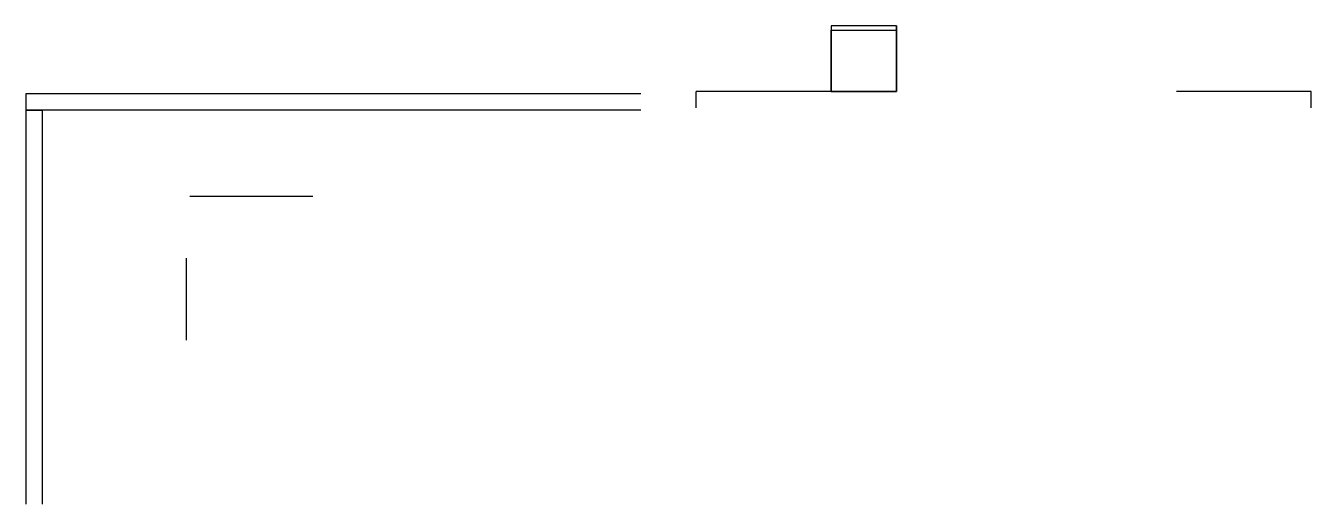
# Model space of a CAD drawing. Header units: centimetres. Extents: x -42 to 115, y -13 to 45.
import ezdxf

# ---------------------------------------------------------------- set-up
doc = ezdxf.new("R2010")
doc.units = ezdxf.units.CM
doc.header["$MEASUREMENT"] = 0

msp = doc.modelspace()

# ---------------------------------------------------------------- linework, layer by layer
for p, q in [((32.86, 36.68), (-42.14, 36.68)), ((-42.14, 36.68), (-42.14, -13.32)), ((39.6, 34.98), (39.6, 36.98)), ((32.86, 34.68), (-42.14, 34.68)), ((-7.14, 24.18), (-22.14, 24.18)), ((-22.57, 16.68), (-22.57, 6.68))]:
    msp.add_line(p, q)
at = {"extrusion": (0, 1, 0)}
for p, q in [((-25.71, 36.68), (-42.14, 36.68)), ((56.04, 36.98), (39.6, 36.98)), ((114.6, 36.98), (98.16, 36.98))]:
    msp.add_line(p, q, dxfattribs=at)
at = {"extrusion": (1, 0, 0)}
msp.add_line((114.6, 34.98), (114.6, 36.98), dxfattribs=at)
at = {"extrusion": (-1, 0, 0)}
for p, q in [((-42.14, 34.68), (-40.14, 34.68)), ((-40.14, 34.68), (-40.14, -13.32))]:
    msp.add_line(p, q, dxfattribs=at)
for points, elevation in [([(56.04, 44.98), (56.04, 36.98), (64.04, 36.98), (64.04, 44.98)], -0.05), ([(64.04, 44.43), (64.04, 36.98), (56.04, 36.98), (56.04, 44.43)], -0.05), ([(64.04, 44.98), (64.04, 36.98), (64.04, 36.98), (64.04, 44.98)], 7.95)]:
    msp.add_lwpolyline(points, close=True, dxfattribs=dict(elevation=elevation))

doc.saveas('drawing.dxf')
